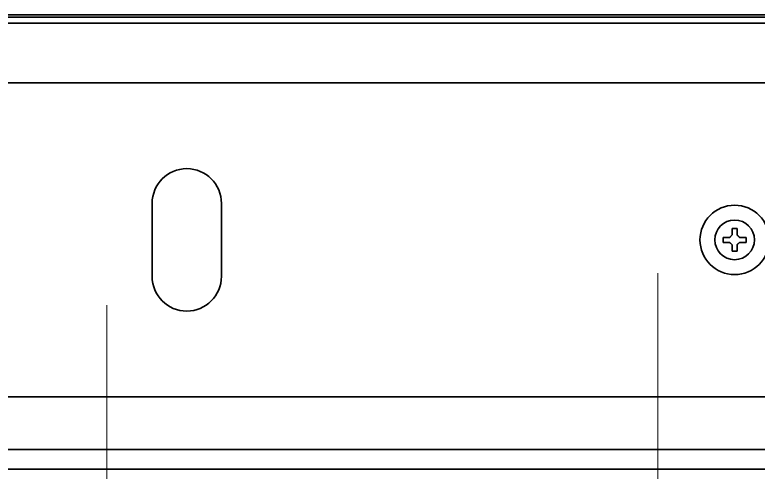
# Model space of a CAD drawing. Extents: x 53 to 4124, y 6244 to 10190.
# Drawn here: x 2732.9 to 2883, y 9377 to 9469.3 of the extents above; entities that cross this region are included whole.
import ezdxf

# ---------------------------------------------------------------- set-up
doc = ezdxf.new("R2010")
doc.units = 0
doc.header["$LTSCALE"] = 5
doc.layers.get('0').update_dxf_attribs({"linetype": 'CONTINUOUS', "lineweight": 0})
doc.layers.add('1', color=7, linetype='CONTINUOUS', true_color=0xffffff)

msp = doc.modelspace()

# ---------------------------------------------------------------- linework, layer by layer
at = {"color": 3}
msp.add_line((2862.78, 9417.17), (2862.78, 9317.17), dxfattribs=at)
at = {"color": 1}
msp.add_line((2751.48, 9410.69), (2751.48, 9310.69), dxfattribs=at)
at = {"layer": '1', "color": 7, "linetype": 'Continuous', "lineweight": 35}
for p, q in [((2897.78, 9469.32), (2280.78, 9469.32)), ((2895.78, 9468.86), (2282.78, 9468.86)), ((2895.78, 9467.67), (2282.78, 9467.67)), ((2280.78, 9455.59), (2897.78, 9455.59)), ((2760.63, 9431.27), (2760.63, 9416.51)), ((2774.63, 9416.51), (2774.63, 9431.27)), ((2875.98, 9423.89), (2875.98, 9424.39)), ((2875.98, 9423.39), (2875.98, 9423.89)), ((2880.58, 9424.39), (2880.58, 9423.89)), ((2880.58, 9423.89), (2880.58, 9423.39)), ((2280.78, 9392.19), (2897.78, 9392.19)), ((2897.78, 9381.56), (2280.78, 9381.56)), ((2280.78, 9377.62), (2897.78, 9377.62))]:
    msp.add_line(p, q, dxfattribs=at)
for radius in [7, 4]:
    msp.add_circle((2878.28, 9423.89), radius, dxfattribs=at)
for centre, start, end in [((2767.63, 9431.27), 0, 180), ((2767.63, 9416.51), 180, 0)]:
    msp.add_arc(centre, 7, start, end, dxfattribs=at)
for points in [[(2877.78, 9424.89), (2877.78, 9424.95), (2877.78, 9425.06), (2877.78, 9425.22), (2877.78, 9425.38), (2877.78, 9425.53), (2877.78, 9425.68), (2877.78, 9425.84), (2877.78, 9426.01), (2877.78, 9426.13), (2877.78, 9426.19)], [(2877.78, 9426.19), (2877.94, 9426.19), (2878.28, 9426.19), (2878.61, 9426.19), (2878.78, 9426.19)], [(2877.28, 9424.39), (2877.3, 9424.42), (2877.35, 9424.46), (2877.42, 9424.54), (2877.49, 9424.61), (2877.56, 9424.68), (2877.63, 9424.75), (2877.7, 9424.82), (2877.75, 9424.87), (2877.78, 9424.89)], [(2878.78, 9424.89), (2878.8, 9424.87), (2878.85, 9424.82), (2878.93, 9424.74), (2879, 9424.67), (2879.07, 9424.6), (2879.14, 9424.53), (2879.21, 9424.46), (2879.25, 9424.42), (2879.28, 9424.39)], [(2877.28, 9423.39), (2877.22, 9423.39), (2877.11, 9423.39), (2876.95, 9423.39), (2876.79, 9423.39), (2876.64, 9423.39), (2876.49, 9423.39), (2876.33, 9423.39), (2876.16, 9423.39), (2876.04, 9423.39), (2875.98, 9423.39)], [(2877.78, 9422.89), (2877.75, 9422.92), (2877.7, 9422.97), (2877.62, 9423.04), (2877.55, 9423.12), (2877.48, 9423.19), (2877.41, 9423.26), (2877.34, 9423.32), (2877.3, 9423.37), (2877.28, 9423.39)], [(2879.28, 9423.39), (2879.25, 9423.37), (2879.2, 9423.32), (2879.13, 9423.25), (2879.06, 9423.18), (2878.99, 9423.11), (2878.92, 9423.04), (2878.85, 9422.96), (2878.8, 9422.92), (2878.78, 9422.89)], [(2879.28, 9424.39), (2879.33, 9424.39), (2879.44, 9424.39), (2879.6, 9424.39), (2879.76, 9424.39), (2879.91, 9424.39), (2880.07, 9424.39), (2880.22, 9424.39), (2880.39, 9424.39), (2880.51, 9424.39), (2880.58, 9424.39)], [(2878.78, 9422.89), (2878.78, 9422.84), (2878.78, 9422.73), (2878.78, 9422.57), (2878.78, 9422.41), (2878.78, 9422.26), (2878.78, 9422.1), (2878.78, 9421.95), (2878.78, 9421.78), (2878.78, 9421.66), (2878.78, 9421.59)], [(2878.78, 9421.59), (2878.61, 9421.59), (2878.28, 9421.59), (2877.94, 9421.59), (2877.78, 9421.59)]]:
    msp.add_open_spline(points, degree=3, dxfattribs=at)
for points in [[(2878.78, 9426.19), (2878.78, 9425.99), (2878.78, 9425.78), (2878.78, 9425.46), (2878.78, 9425.35), (2878.78, 9425.12), (2878.78, 9425.01), (2878.78, 9424.89)], [(2875.98, 9424.39), (2876.18, 9424.39), (2876.39, 9424.39), (2876.71, 9424.39), (2876.82, 9424.39), (2877.05, 9424.39), (2877.16, 9424.39), (2877.28, 9424.39)], [(2880.58, 9423.39), (2880.37, 9423.39), (2880.16, 9423.39), (2879.84, 9423.39), (2879.73, 9423.39), (2879.5, 9423.39), (2879.39, 9423.39), (2879.28, 9423.39)], [(2877.78, 9421.59), (2877.78, 9421.8), (2877.78, 9422.01), (2877.78, 9422.33), (2877.78, 9422.44), (2877.78, 9422.66), (2877.78, 9422.78), (2877.78, 9422.89)]]:
    msp.add_open_spline(points, degree=3, knots=[0, 0, 0, 0, 0.5, 0.5, 0.75, 0.75, 1, 1, 1, 1], dxfattribs=at)

doc.saveas('drawing.dxf')
